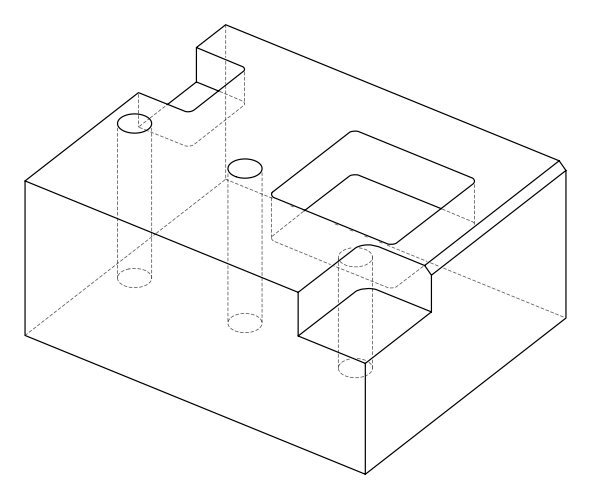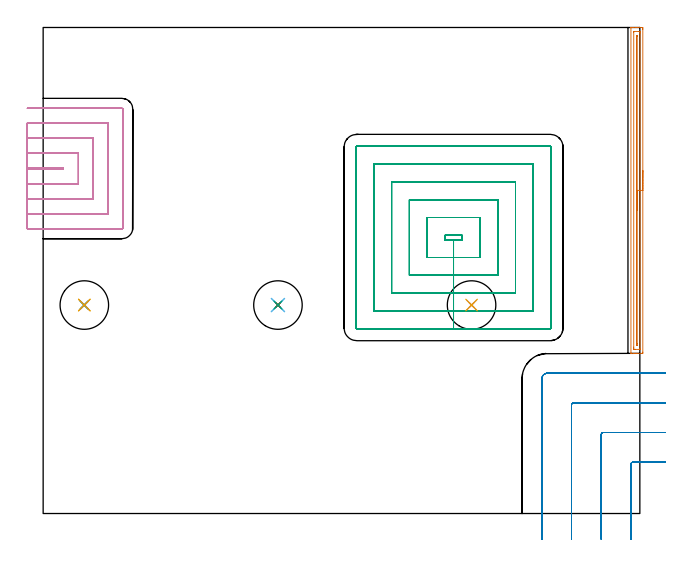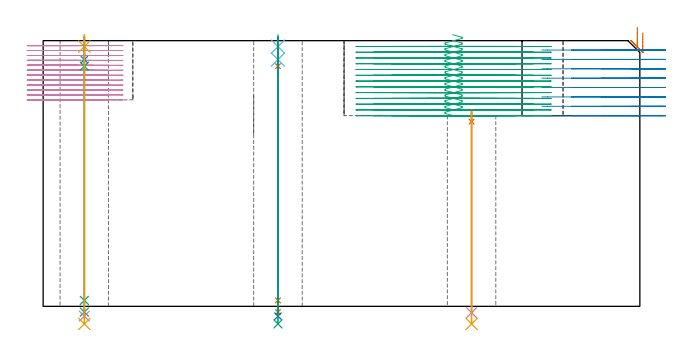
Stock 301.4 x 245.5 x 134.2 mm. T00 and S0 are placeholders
(PLAN: 17 operations, 14 tool changes, 68.2 min)
(1 AREA_MILL | FG_CHAMFER_SURFACE | UGT0205_001 | 4.1 min | 3038 mm3)
(2 MILL_CORNER_NOTCH_RECTANGULAR | CORNER_NOTCH_RECTANGULAR | UGT0201_094 | Follow Part, ap 5, ae 75% | 7.27 min | 181021 mm3)
(3 MILL_RECTANGULAR_POCKET | POCKET_RECTANGULAR_STRAIGHT | NXT0201_011 | Follow Part, ap 3, ae 75% | 33.87 min | 435464 mm3)
(4 MILL_SLOT | SLOT_PARTIAL_RECTANGULAR | NXT0201_013 | Follow Part, ap 2.5, ae 75% | 18.38 min | 95665 mm3)
(5 SPOT_DRILL | STEP1HOLE | NXT0321_9005460120000 | 0.05 min | 174 mm3)
(6 SPOT_DRILL_1 | STEP1HOLE_1 | NXT0321_9005460120000 | 0.05 min | 191 mm3)
(7 SPOT_DRILL_2 | STEP1HOLE_2 | NXT0321_9005460120000 | 0.06 min | 179 mm3)
(8 DRILL_BLIND_HOLE_INTO_CENTER | STEP1HOLE | NXT0301_035 | 0.05 min | 169 mm3)
(9 GUN_DRILL_THROUGH_HOLE | STEP1HOLE | UGT0307_002 | 0.61 min | 3555 mm3)
(10 SPADE_DRILL_TO_ENLARGE_THROUGH_HOLE | STEP1HOLE | UGT0306_006 | 0.57 min | 21339 mm3)
(11 DRILL_TO_ENLARGE_THROUGH_HOLE | STEP1HOLE | UGT0301_058 | 0.58 min | 37987 mm3)
(12 DRILL_BLIND_HOLE_INTO_CENTER_1 | STEP1HOLE_1 | NXT0301_035 | 0.05 min | 195 mm3)
(13 GUN_DRILL_THROUGH_HOLE_1 | STEP1HOLE_1 | UGT0307_002 | 0.61 min | 3508 mm3)
(14 SPADE_DRILL_TO_ENLARGE_THROUGH_HOLE_1 | STEP1HOLE_1 | UGT0306_006 | 0.57 min | 21403 mm3)
(15 DRILL_TO_ENLARGE_THROUGH_HOLE_1 | STEP1HOLE_1 | UGT0301_058 | 0.58 min | 37923 mm3)
(16 DRILL_THROUGH_HOLE_INTO_CENTER | STEP1HOLE_2 | NXT0301_065 | 0.42 min | 6522 mm3)
(17 DRILL_TO_ENLARGE_THROUGH_HOLE_2 | STEP1HOLE_2 | UGT0301_058 | 0.44 min | 38661 mm3)
(TOOL UGT0205_001 | Chamfer Mill 20 x 3 x 45 deg. | D20 FL50 Z2)
(TOOL UGT0201_094 | End mill 20 mm | D20 FL38 Z4)
(TOOL NXT0201_011 | ENDMILL 12mm [2P460-1200-NA 1630] | D12 FL38 Z6)
(TOOL NXT0201_013 | ENDMILL 10mm | D10 FL30 Z4)
(TOOL NXT0321_9005460120000 | NC Spot Drill, 142deg, 12mm, Carbide, Uncoated | D12 PA142 FL30 Z2)
(TOOL NXT0301_035 | Carbide Drill 6.4mm [860.1-0640-032A1-MM 2214] | D6.4 PA140 FL53 Z2)
(TOOL UGT0307_002 | Gun Drill 6 mm | D6 PA130 FL24 Z1)
(TOOL UGT0306_006 | Spade Drill 15.5mm | D15.5 PA132 FL10 Z2)
(TOOL UGT0301_058 | Twist Drill 24.5 mm | D24.5 PA118 FL160 Z2)
(TOOL NXT0301_065 | Carbide Drill 9.4mm [860.1-0940-075A1-MM 2214] | D9.4 PA140 FL98 Z2)
(OP 1 AREA_MILL)
G17 G21 G94 G90
T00 M6
G54
G17 G0 G90 X302.9 Y173.2 S1061 M3
G43 Z144.2 H0
Z138.2
G94 G1 Y173.162 Z137.328 F250.
Y173.048 Z136.464
Y172.859 Z135.612
Y172.597 Z134.78
Y172.263 Z133.974
Y171.86 Z133.2
Y171.391 Z132.464
Y170.86 Z131.772
Y170.271 Z131.129
Y169.628 Z130.54
Y168.936 Z130.008
Y168.2 Z129.54
Y167.426 Z129.137
Y166.62 Z128.803
Y165.788 Z128.541
Y164.936 Z128.352
Y164.072 Z128.238
Y163.2 Z128.2
Y81.51
X302.897 Y81.133 Z128.201
X302.892 Y80.91 Z128.204
X302.527 Y80.9 Z128.569
X299.9 Z131.194
X299.345 Z131.751
X299.024 Z132.072
X298.469 Z132.626
X298.148 Z132.946
X297.173 Z133.926
X297.035 Y80.902 Z134.057
X296.902 Y80.91 Z134.188
X296.9 Y81.064 Z134.2
Y245.336
X296.902 Y245.49 Z134.188
X297.035 Y245.498 Z134.057
X297.173 Y245.5 Z133.926
X297.506 Z133.593
X298.148 Z132.946
X299.345 Z131.751
X299.9 Z131.194
X302.25 Z128.846
X302.527 Y245.497 Z128.569
X302.892 Y245.49 Z128.204
X302.897 Y245.267 Z128.201
X302.9 Y244.89 Z128.2
Y244.51
Y163.2
X301.486 Z129.614
Y83.296
X301.484 Y82.934 Z129.616
X301.482 Y82.913 Z129.618
X301.48 Y82.91 Z129.62
X301.465 Y82.906 Z129.635
X301.397 Y82.902 Z129.703
X301.293 Y82.9 Z129.807
X301.164 Z129.936
X299.024 Z132.076
X298.536 Y82.901 Z132.564
X298.374 Y82.904 Z132.726
X298.345 Y82.907 Z132.755
X298.321 Y82.912 Z132.779
X298.32 Y82.948 Z132.78
X298.316 Y83.125 Z132.784
X298.315 Y83.296 Z132.785
X298.314 Y84.019 Z132.786
X298.315 Y243.104 Z132.785
X298.316 Y243.466 Z132.784
X298.318 Y243.487 Z132.782
X298.32 Y243.49 Z132.78
X298.335 Y243.494 Z132.765
X298.403 Y243.498 Z132.697
X298.507 Y243.5 Z132.593
X298.636 Z132.464
X300.776 Z130.324
X301.264 Y243.499 Z129.836
X301.426 Y243.496 Z129.674
X301.455 Y243.493 Z129.645
X301.479 Y243.488 Z129.621
X301.48 Y243.452 Z129.62
X301.484 Y243.275 Z129.616
X301.485 Y243.104 Z129.615
X301.486 Y242.381 Z129.614
Y163.2
X300.072 Z131.028
X300.071 Y85.799 Z131.029
X300.067 Y85.081 Z131.033
X300.064 Y84.914 Z131.036
X299.9 Y84.91 Z131.2
X299.735 Y84.916 Z131.365
X299.731 Y85.081 Z131.369
X299.729 Y85.255 Z131.371
Y240.6
X299.733 Y241.319 Z131.367
X299.736 Y241.486 Z131.364
X299.9 Y241.49 Z131.2
X300.065 Y241.484 Z131.035
X300.069 Y241.319 Z131.031
X300.071 Y241.145 Z131.029
X300.072 Y163.2 Z131.028
Y162.328 Z131.067
Y161.463 Z131.18
Y160.612 Z131.369
Y159.78 Z131.632
Y158.974 Z131.965
Y158.2 Z132.368
Y157.464 Z132.837
Y156.772 Z133.368
Y156.129 Z133.957
Y155.54 Z134.601
Y155.008 Z135.293
Y154.54 Z136.028
Y154.137 Z136.802
Y153.803 Z137.608
Y153.541 Z138.44
Y153.352 Z139.292
Y153.238 Z140.157
Y153.2 Z141.028
G0 Z144.2
M5
M2
(OP 2 MILL_CORNER_NOTCH_RECTANGULAR)
G17 G21 G94 G90
T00 M6
G54
G17 G0 G90 X314.4 Y25.9 S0 M3
G43 Z144.2 H0
Z129.462
G94 G1 X311.4 F250.
X297.895 F500.
G3 X296.9 Y24.905 R1.
G1 Y-10.
Y-13. F250.
G0 Z144.2
X314.4 Y40.9
Z129.462
G1 X311.4
X282.896 F500.
G3 X281.9 Y39.904 R1.
G1 Y-10.
Y-13. F250.
G0 Z144.2
X314.4 Y55.9
Z129.462
G1 X311.4
X267.896 F500.
G3 X266.9 Y54.904 R1.
G1 Y-10.
Y-13. F250.
G0 Z144.2
X314.4 Y70.9
Z129.462
G1 X311.4
X254.8 F500.
G3 X251.9 Y68. R2.9
G1 Y-10.
Y-13. F250.
G0 Z144.2
X314.4 Y25.9
Z124.725
G1 X311.4
X297.895 F500.
G3 X296.9 Y24.905 R1.
G1 Y-10.
Y-13. F250.
G0 Z144.2
X314.4 Y40.9
Z124.725
G1 X311.4
X282.896 F500.
G3 X281.9 Y39.904 R1.
G1 Y-10.
Y-13. F250.
G0 Z144.2
X314.4 Y55.9
Z124.725
G1 X311.4
X267.896 F500.
G3 X266.9 Y54.904 R1.
G1 Y-10.
Y-13. F250.
G0 Z144.2
X314.4 Y70.9
Z124.725
G1 X311.4
X254.8 F500.
G3 X251.9 Y68. R2.9
G1 Y-10.
Y-13. F250.
G0 Z144.2
X314.4 Y25.9
Z119.987
G1 X311.4
X297.895 F500.
G3 X296.9 Y24.905 R1.
G1 Y-10.
Y-13. F250.
G0 Z144.2
X314.4 Y40.9
Z119.987
G1 X311.4
X282.896 F500.
G3 X281.9 Y39.904 R1.
G1 Y-10.
Y-13. F250.
G0 Z144.2
X314.4 Y55.9
Z119.987
G1 X311.4
X267.896 F500.
G3 X266.9 Y54.904 R1.
G1 Y-10.
Y-13. F250.
G0 Z144.2
X314.4 Y70.9
Z119.987
G1 X311.4
X254.8 F500.
G3 X251.9 Y68. R2.9
G1 Y-10.
Y-13. F250.
G0 Z144.2
X314.4 Y25.9
Z115.25
G1 X311.4
X297.895 F500.
G3 X296.9 Y24.905 R1.
G1 Y-10.
Y-13. F250.
G0 Z144.2
X314.4 Y40.9
Z115.25
G1 X311.4
X282.896 F500.
G3 X281.9 Y39.904 R1.
G1 Y-10.
Y-13. F250.
G0 Z144.2
X314.4 Y55.9
Z115.25
G1 X311.4
X267.896 F500.
G3 X266.9 Y54.904 R1.
G1 Y-10.
Y-13. F250.
G0 Z144.2
X314.4 Y70.9
Z115.25
G1 X311.4
X254.8 F500.
G3 X251.9 Y68. R2.9
G1 Y-10.
Y-13. F250.
G0 Z144.2
X314.4 Y25.9
Z110.512
G1 X311.4
X297.895 F500.
G3 X296.9 Y24.905 R1.
G1 Y-10.
Y-13. F250.
G0 Z144.2
X314.4 Y40.9
Z110.512
G1 X311.4
X282.896 F500.
G3 X281.9 Y39.904 R1.
G1 Y-10.
Y-13. F250.
G0 Z144.2
X314.4 Y55.9
Z110.512
G1 X311.4
X267.896 F500.
G3 X266.9 Y54.904 R1.
G1 Y-10.
Y-13. F250.
G0 Z144.2
X314.4 Y70.9
Z110.512
G1 X311.4
X254.8 F500.
G3 X251.9 Y68. R2.9
G1 Y-10.
Y-13. F250.
G0 Z144.2
X314.4 Y25.9
Z105.775
G1 X311.4
X297.895 F500.
G3 X296.9 Y24.905 R1.
G1 Y-10.
Y-13. F250.
G0 Z144.2
X314.4 Y40.9
Z105.775
G1 X311.4
X282.896 F500.
G3 X281.9 Y39.904 R1.
G1 Y-10.
Y-13. F250.
G0 Z144.2
X314.4 Y55.9
Z105.775
G1 X311.4
X267.896 F500.
G3 X266.9 Y54.904 R1.
G1 Y-10.
Y-13. F250.
G0 Z144.2
X314.4 Y70.9
Z105.775
G1 X311.4
X254.8 F500.
G3 X251.9 Y68. R2.9
G1 Y-10.
Y-13. F250.
G0 Z144.2
X314.4 Y25.9
Z101.037
G1 X311.4
X297.895 F500.
G3 X296.9 Y24.905 R1.
G1 Y-10.
Y-13. F250.
G0 Z144.2
X314.4 Y40.9
Z101.037
G1 X311.4
X282.896 F500.
G3 X281.9 Y39.904 R1.
G1 Y-10.
Y-13. F250.
G0 Z144.2
X314.4 Y55.9
Z101.037
G1 X311.4
X267.896 F500.
G3 X266.9 Y54.904 R1.
G1 Y-10.
Y-13. F250.
G0 Z144.2
X314.4 Y70.9
Z101.037
G1 X311.4
X254.8 F500.
G3 X251.9 Y68. R2.9
G1 Y-10.
Y-13. F250.
G0 Z144.2
X314.4 Y25.9
Z96.3
G1 X311.4
X297.895 F500.
G3 X296.9 Y24.905 R1.
G1 Y-10.
Y-13. F250.
G0 Z144.2
X314.4 Y40.9
Z96.3
G1 X311.4
X282.896 F500.
G3 X281.9 Y39.904 R1.
G1 Y-10.
Y-13. F250.
G0 Z144.2
X314.4 Y55.9
Z96.3
G1 X311.4
X267.896 F500.
G3 X266.9 Y54.904 R1.
G1 Y-10.
Y-13. F250.
G0 Z144.2
X314.4 Y70.9
Z96.3
G1 X311.4
X254.8 F500.
G3 X251.9 Y68. R2.9
G1 Y-10.
Y-13. F250.
G0 Z144.2
M5
M2
(OP 3 MILL_RECTANGULAR_POCKET)
G17 G21 G94 G90
T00 M6
G54
G17 G0 G90 X206.824 Y138.3 S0 M3
G43 Z144.2 H1
Z137.2
G94 G1 X211.6 Z135.92 F250.
Y140.5 Z135.331
X203. Z133.026
Y138.3 Z132.437
X207.3 Z131.285
X211.6 F500.
Y140.5
X203.
Y138.3
X207.3
Y129.3
X220.6
Y149.5
X194.
Y129.3
X207.3
Y120.3
X229.6
Y158.5
X185.
Y120.3
X207.3
Y111.3
X238.6
Y167.5
X176.
Y111.3
X207.3
Y102.3
X247.6
Y176.5
X167.
Y102.3
X207.3
Y93.3
X256.1
G3 X256.6 Y93.8 R0.5
G1 Y185.
G3 X256.1 Y185.5 R0.5
G1 X158.5
G3 X158. Y185. R0.5
G1 Y93.8
G3 X158.5 Y93.3 R0.5
G1 X207.3
X208.3
G0 X206.824 Y138.3 Z134.285
G1 X211.6 Z133.005 F250.
Y140.5 Z132.415
X203. Z130.111
Y138.3 Z129.521
X207.3 Z128.369
X211.6 F500.
Y140.5
X203.
Y138.3
X207.3
Y129.3
X220.6
Y149.5
X194.
Y129.3
X207.3
Y120.3
X229.6
Y158.5
X185.
Y120.3
X207.3
Y111.3
X238.6
Y167.5
X176.
Y111.3
X207.3
Y102.3
X247.6
Y176.5
X167.
Y102.3
X207.3
Y93.3
X256.1
G3 X256.6 Y93.8 R0.5
G1 Y185.
G3 X256.1 Y185.5 R0.5
G1 X158.5
G3 X158. Y185. R0.5
G1 Y93.8
G3 X158.5 Y93.3 R0.5
G1 X207.3
X208.3
G0 X206.824 Y138.3 Z131.369
G1 X211.6 Z130.089 F250.
Y140.5 Z129.5
X203. Z127.195
Y138.3 Z126.606
X207.3 Z125.454
X211.6 F500.
Y140.5
X203.
Y138.3
X207.3
Y129.3
X220.6
Y149.5
X194.
Y129.3
X207.3
Y120.3
X229.6
Y158.5
X185.
Y120.3
X207.3
Y111.3
X238.6
Y167.5
X176.
Y111.3
X207.3
Y102.3
X247.6
Y176.5
X167.
Y102.3
X207.3
Y93.3
X256.1
G3 X256.6 Y93.8 R0.5
G1 Y185.
G3 X256.1 Y185.5 R0.5
G1 X158.5
G3 X158. Y185. R0.5
G1 Y93.8
G3 X158.5 Y93.3 R0.5
G1 X207.3
X208.3
G0 X206.824 Y138.3 Z128.454
G1 X211.6 Z127.174 F250.
Y140.5 Z126.584
X203. Z124.28
Y138.3 Z123.691
X207.3 Z122.538
X211.6 F500.
Y140.5
X203.
Y138.3
X207.3
Y129.3
X220.6
Y149.5
X194.
Y129.3
X207.3
Y120.3
X229.6
Y158.5
X185.
Y120.3
X207.3
Y111.3
X238.6
Y167.5
X176.
Y111.3
X207.3
Y102.3
X247.6
Y176.5
X167.
Y102.3
X207.3
Y93.3
X256.1
G3 X256.6 Y93.8 R0.5
G1 Y185.
G3 X256.1 Y185.5 R0.5
G1 X158.5
G3 X158. Y185. R0.5
G1 Y93.8
G3 X158.5 Y93.3 R0.5
G1 X207.3
X208.3
G0 X206.824 Y138.3 Z125.538
G1 X211.6 Z124.259 F250.
Y140.5 Z123.669
X203. Z121.365
Y138.3 Z120.775
X207.3 Z119.623
X211.6 F500.
Y140.5
X203.
Y138.3
X207.3
Y129.3
X220.6
Y149.5
X194.
Y129.3
X207.3
Y120.3
X229.6
Y158.5
X185.
Y120.3
X207.3
Y111.3
X238.6
Y167.5
X176.
Y111.3
X207.3
Y102.3
X247.6
Y176.5
X167.
Y102.3
X207.3
Y93.3
X256.1
G3 X256.6 Y93.8 R0.5
G1 Y185.
G3 X256.1 Y185.5 R0.5
G1 X158.5
G3 X158. Y185. R0.5
G1 Y93.8
G3 X158.5 Y93.3 R0.5
G1 X207.3
X208.3
G0 X206.824 Y138.3 Z122.623
G1 X211.6 Z121.343 F250.
Y140.5 Z120.754
X203. Z118.449
Y138.3 Z117.86
X207.3 Z116.708
X211.6 F500.
Y140.5
X203.
Y138.3
X207.3
Y129.3
X220.6
Y149.5
X194.
Y129.3
X207.3
Y120.3
X229.6
Y158.5
X185.
Y120.3
X207.3
Y111.3
X238.6
Y167.5
X176.
Y111.3
X207.3
Y102.3
X247.6
Y176.5
X167.
Y102.3
X207.3
Y93.3
X256.1
G3 X256.6 Y93.8 R0.5
G1 Y185.
G3 X256.1 Y185.5 R0.5
G1 X158.5
G3 X158. Y185. R0.5
G1 Y93.8
G3 X158.5 Y93.3 R0.5
G1 X207.3
X208.3
G0 X206.824 Y138.3 Z119.708
G1 X211.6 Z118.428 F250.
Y140.5 Z117.838
X203. Z115.534
Y138.3 Z114.944
X207.3 Z113.792
X211.6 F500.
Y140.5
X203.
Y138.3
X207.3
Y129.3
X220.6
Y149.5
X194.
Y129.3
X207.3
Y120.3
X229.6
Y158.5
X185.
Y120.3
X207.3
Y111.3
X238.6
Y167.5
X176.
Y111.3
X207.3
Y102.3
X247.6
Y176.5
X167.
Y102.3
X207.3
Y93.3
X256.1
G3 X256.6 Y93.8 R0.5
G1 Y185.
G3 X256.1 Y185.5 R0.5
G1 X158.5
G3 X158. Y185. R0.5
G1 Y93.8
G3 X158.5 Y93.3 R0.5
G1 X207.3
X208.3
G0 X206.824 Y138.3 Z116.792
G1 X211.6 Z115.512 F250.
Y140.5 Z114.923
X203. Z112.619
Y138.3 Z112.029
X207.3 Z110.877
X211.6 F500.
Y140.5
X203.
Y138.3
X207.3
Y129.3
X220.6
Y149.5
X194.
Y129.3
X207.3
Y120.3
X229.6
Y158.5
X185.
Y120.3
X207.3
Y111.3
X238.6
Y167.5
X176.
Y111.3
X207.3
Y102.3
X247.6
Y176.5
X167.
Y102.3
X207.3
Y93.3
X256.1
G3 X256.6 Y93.8 R0.5
G1 Y185.
G3 X256.1 Y185.5 R0.5
G1 X158.5
G3 X158. Y185. R0.5
G1 Y93.8
G3 X158.5 Y93.3 R0.5
G1 X207.3
X208.3
G0 X206.824 Y138.3 Z113.877
G1 X211.6 Z112.597 F250.
Y140.5 Z112.008
X203. Z109.703
Y138.3 Z109.114
X207.3 Z107.962
X211.6 F500.
Y140.5
X203.
Y138.3
X207.3
Y129.3
X220.6
Y149.5
X194.
Y129.3
X207.3
Y120.3
X229.6
Y158.5
X185.
Y120.3
X207.3
Y111.3
X238.6
Y167.5
X176.
Y111.3
X207.3
Y102.3
X247.6
Y176.5
X167.
Y102.3
X207.3
Y93.3
X256.1
G3 X256.6 Y93.8 R0.5
G1 Y185.
G3 X256.1 Y185.5 R0.5
G1 X158.5
G3 X158. Y185. R0.5
G1 Y93.8
G3 X158.5 Y93.3 R0.5
G1 X207.3
X208.3
G0 X206.824 Y138.3 Z110.962
G1 X211.6 Z109.682 F250.
Y140.5 Z109.092
X203. Z106.788
Y138.3 Z106.198
X207.3 Z105.046
X211.6 F500.
Y140.5
X203.
Y138.3
X207.3
Y129.3
X220.6
Y149.5
X194.
Y129.3
X207.3
Y120.3
X229.6
Y158.5
X185.
Y120.3
X207.3
Y111.3
X238.6
Y167.5
X176.
Y111.3
X207.3
Y102.3
X247.6
Y176.5
X167.
Y102.3
X207.3
Y93.3
X256.1
G3 X256.6 Y93.8 R0.5
G1 Y185.
G3 X256.1 Y185.5 R0.5
G1 X158.5
G3 X158. Y185. R0.5
G1 Y93.8
G3 X158.5 Y93.3 R0.5
G1 X207.3
X208.3
G0 X206.824 Y138.3 Z108.046
G1 X211.6 Z106.766 F250.
Y140.5 Z106.177
X203. Z103.872
Y138.3 Z103.283
X207.3 Z102.131
X211.6 F500.
Y140.5
X203.
Y138.3
X207.3
Y129.3
X220.6
Y149.5
X194.
Y129.3
X207.3
Y120.3
X229.6
Y158.5
X185.
Y120.3
X207.3
Y111.3
X238.6
Y167.5
X176.
Y111.3
X207.3
Y102.3
X247.6
Y176.5
X167.
Y102.3
X207.3
Y93.3
X256.1
G3 X256.6 Y93.8 R0.5
G1 Y185.
G3 X256.1 Y185.5 R0.5
G1 X158.5
G3 X158. Y185. R0.5
G1 Y93.8
G3 X158.5 Y93.3 R0.5
G1 X207.3
X208.3
G0 X206.824 Y138.3 Z105.131
G1 X211.6 Z103.851 F250.
Y140.5 Z103.261
X203. Z100.957
Y138.3 Z100.368
X207.3 Z99.215
X211.6 F500.
Y140.5
X203.
Y138.3
X207.3
Y129.3
X220.6
Y149.5
X194.
Y129.3
X207.3
Y120.3
X229.6
Y158.5
X185.
Y120.3
X207.3
Y111.3
X238.6
Y167.5
X176.
Y111.3
X207.3
Y102.3
X247.6
Y176.5
X167.
Y102.3
X207.3
Y93.3
X256.1
G3 X256.6 Y93.8 R0.5
G1 Y185.
G3 X256.1 Y185.5 R0.5
G1 X158.5
G3 X158. Y185. R0.5
G1 Y93.8
G3 X158.5 Y93.3 R0.5
G1 X207.3
X208.3
G0 X206.824 Y138.3 Z102.215
G1 X211.6 Z100.936 F250.
Y140.5 Z100.346
X203. Z98.042
Y138.3 Z97.452
X207.3 Z96.3
X211.6 F500.
Y140.5
X203.
Y138.3
X207.3
Y129.3
X220.6
Y149.5
X194.
Y129.3
X207.3
Y120.3
X229.6
Y158.5
X185.
Y120.3
X207.3
Y111.3
X238.6
Y167.5
X176.
Y111.3
X207.3
Y102.3
X247.6
Y176.5
X167.
Y102.3
X207.3
Y93.3
X256.1
G3 X256.6 Y93.8 R0.5
G1 Y185.
G3 X256.1 Y185.5 R0.5
G1 X158.5
G3 X158. Y185. R0.5
G1 Y93.8
G3 X158.5 Y93.3 R0.5
G1 X207.3
X208.3
G0 Z144.2
M5
M2
(OP 4 MILL_SLOT)
G17 G21 G94 G90
T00 M6
G54
G17 G0 G90 X-8. Y173.8 S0 M3
G43 Z144.2 H0
Z131.708
G94 G1 X-5. F250.
X10.3 F500.
Y174.7
X-5.
X-8. F250.
Y166.3
X-5.
X17.8 F500.
Y182.2
X-5.
X-8. F250.
Y158.8
X-5.
X25.3 F500.
Y189.7
X-5.
X-8. F250.
Y151.3
X-5.
X32.8 F500.
Y197.2
X-5.
X-8. F250.
Y143.8
X-5.
X39.7 F500.
G3 X40.3 Y144.4 R0.6
G1 Y204.1
G3 X39.7 Y204.7 R0.6
G1 X-5.
X-8. F250.
G0 Y173.8 Z129.217
G1 X-5.
X10.3 F500.
Y174.7
X-5.
X-8. F250.
Y166.3
X-5.
X17.8 F500.
Y182.2
X-5.
X-8. F250.
Y158.8
X-5.
X25.3 F500.
Y189.7
X-5.
X-8. F250.
Y151.3
X-5.
X32.8 F500.
Y197.2
X-5.
X-8. F250.
Y143.8
X-5.
X39.7 F500.
G3 X40.3 Y144.4 R0.6
G1 Y204.1
G3 X39.7 Y204.7 R0.6
G1 X-5.
X-8. F250.
G0 Y173.8 Z126.725
G1 X-5.
X10.3 F500.
Y174.7
X-5.
X-8. F250.
Y166.3
X-5.
X17.8 F500.
Y182.2
X-5.
X-8. F250.
Y158.8
X-5.
X25.3 F500.
Y189.7
X-5.
X-8. F250.
Y151.3
X-5.
X32.8 F500.
Y197.2
X-5.
X-8. F250.
Y143.8
X-5.
X39.7 F500.
G3 X40.3 Y144.4 R0.6
G1 Y204.1
G3 X39.7 Y204.7 R0.6
G1 X-5.
X-8. F250.
G0 Y173.8 Z124.233
G1 X-5.
X10.3 F500.
Y174.7
X-5.
X-8. F250.
Y166.3
X-5.
X17.8 F500.
Y182.2
X-5.
X-8. F250.
Y158.8
X-5.
X25.3 F500.
Y189.7
X-5.
X-8. F250.
Y151.3
X-5.
X32.8 F500.
Y197.2
X-5.
X-8. F250.
Y143.8
X-5.
X39.7 F500.
G3 X40.3 Y144.4 R0.6
G1 Y204.1
G3 X39.7 Y204.7 R0.6
G1 X-5.
X-8. F250.
G0 Y173.8 Z121.742
G1 X-5.
X10.3 F500.
Y174.7
X-5.
X-8. F250.
Y166.3
X-5.
X17.8 F500.
Y182.2
X-5.
X-8. F250.
Y158.8
X-5.
X25.3 F500.
Y189.7
X-5.
X-8. F250.
Y151.3
X-5.
X32.8 F500.
Y197.2
X-5.
X-8. F250.
Y143.8
X-5.
X39.7 F500.
G3 X40.3 Y144.4 R0.6
G1 Y204.1
G3 X39.7 Y204.7 R0.6
G1 X-5.
X-8. F250.
G0 Y173.8 Z119.25
G1 X-5.
X10.3 F500.
Y174.7
X-5.
X-8. F250.
Y166.3
X-5.
X17.8 F500.
Y182.2
X-5.
X-8. F250.
Y158.8
X-5.
X25.3 F500.
Y189.7
X-5.
X-8. F250.
Y151.3
X-5.
X32.8 F500.
Y197.2
X-5.
X-8. F250.
Y143.8
X-5.
X39.7 F500.
G3 X40.3 Y144.4 R0.6
G1 Y204.1
G3 X39.7 Y204.7 R0.6
G1 X-5.
X-8. F250.
G0 Y173.8 Z116.758
G1 X-5.
X10.3 F500.
Y174.7
X-5.
X-8. F250.
Y166.3
X-5.
X17.8 F500.
Y182.2
X-5.
X-8. F250.
Y158.8
X-5.
X25.3 F500.
Y189.7
X-5.
X-8. F250.
Y151.3
X-5.
X32.8 F500.
Y197.2
X-5.
X-8. F250.
Y143.8
X-5.
X39.7 F500.
G3 X40.3 Y144.4 R0.6
G1 Y204.1
G3 X39.7 Y204.7 R0.6
G1 X-5.
X-8. F250.
G0 Y173.8 Z114.267
G1 X-5.
X10.3 F500.
Y174.7
X-5.
X-8. F250.
Y166.3
X-5.
X17.8 F500.
Y182.2
X-5.
X-8. F250.
Y158.8
X-5.
X25.3 F500.
Y189.7
X-5.
X-8. F250.
Y151.3
X-5.
X32.8 F500.
Y197.2
X-5.
X-8. F250.
Y143.8
X-5.
X39.7 F500.
G3 X40.3 Y144.4 R0.6
G1 Y204.1
G3 X39.7 Y204.7 R0.6
G1 X-5.
X-8. F250.
G0 Y173.8 Z111.775
G1 X-5.
X10.3 F500.
Y174.7
X-5.
X-8. F250.
Y166.3
X-5.
X17.8 F500.
Y182.2
X-5.
X-8. F250.
Y158.8
X-5.
X25.3 F500.
Y189.7
X-5.
X-8. F250.
Y151.3
X-5.
X32.8 F500.
Y197.2
X-5.
X-8. F250.
Y143.8
X-5.
X39.7 F500.
G3 X40.3 Y144.4 R0.6
G1 Y204.1
G3 X39.7 Y204.7 R0.6
G1 X-5.
X-8. F250.
G0 Y173.8 Z109.283
G1 X-5.
X10.3 F500.
Y174.7
X-5.
X-8. F250.
Y166.3
X-5.
X17.8 F500.
Y182.2
X-5.
X-8. F250.
Y158.8
X-5.
X25.3 F500.
Y189.7
X-5.
X-8. F250.
Y151.3
X-5.
X32.8 F500.
Y197.2
X-5.
X-8. F250.
Y143.8
X-5.
X39.7 F500.
G3 X40.3 Y144.4 R0.6
G1 Y204.1
G3 X39.7 Y204.7 R0.6
G1 X-5.
X-8. F250.
G0 Y173.8 Z106.792
G1 X-5.
X10.3 F500.
Y174.7
X-5.
X-8. F250.
Y166.3
X-5.
X17.8 F500.
Y182.2
X-5.
X-8. F250.
Y158.8
X-5.
X25.3 F500.
Y189.7
X-5.
X-8. F250.
Y151.3
X-5.
X32.8 F500.
Y197.2
X-5.
X-8. F250.
Y143.8
X-5.
X39.7 F500.
G3 X40.3 Y144.4 R0.6
G1 Y204.1
G3 X39.7 Y204.7 R0.6
G1 X-5.
X-8. F250.
G0 Y173.8 Z104.3
G1 X-5.
X10.3 F500.
Y174.7
X-5.
X-8. F250.
Y166.3
X-5.
X17.8 F500.
Y182.2
X-5.
X-8. F250.
Y158.8
X-5.
X25.3 F500.
Y189.7
X-5.
X-8. F250.
Y151.3
X-5.
X32.8 F500.
Y197.2
X-5.
X-8. F250.
Y143.8
X-5.
X39.7 F500.
G3 X40.3 Y144.4 R0.6
G1 Y204.1
G3 X39.7 Y204.7 R0.6
G1 X-5.
X-8. F250.
G0 Z144.2
M5
M2
(OP 5 SPOT_DRILL)
G17 G21 G94 G90
T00 M6
G54
G17 G0 G90 X20.8 Y105.3 S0 M3
G43 Z144.2 H0
G94 G81 G98 Z131.2 F250. R137.2
G80
M5
M2
(OP 6 SPOT_DRILL_1)
G17 G21 G94 G90
T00 M6
G54
G17 G0 G90 X118.6 Y105.3 S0 M3
G43 Z144.2 H0
G94 G81 G98 Z131.2 F250. R137.2
G80
M5
M2
(OP 7 SPOT_DRILL_2)
G17 G21 G94 G90
T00 M6
G54
G17 G0 G90 X216.4 Y105.3 S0 M3
G43 Z144.2 H0
G94 G81 G98 Z93.3 F250. R99.3
G80
M5
M2
(OP 8 DRILL_BLIND_HOLE_INTO_CENTER)
G17 G21 G94 G90
T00 M6
G54
G17 G0 G90 X20.8 Y105.3 S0 M3
G43 Z144.2 H1
G94 G81 G98 Z124.6 F250. R136.2
G80
M5
M2
(OP 9 GUN_DRILL_THROUGH_HOLE)
G17 G21 G94 G90
T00 M6
G54
G17 G0 G90 X20.8 Y105.3 M8
G43 Z144.2 H0
Z131.572
S716 M3
G94 G1 Z121.293 F125. M26
G4 X.084
Z3. F250.
G4 X.084
Z-2.899 F125.
G4 X.084
M5
M9
G0 Z131.572
Z144.2
M2
(OP 10 SPADE_DRILL_TO_ENLARGE_THROUGH_HOLE)
G17 G21 G94 G90
T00 M6
G54
G17 G0 G90 X20.8 Y105.3 S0 M3
G43 Z144.2 H0
G94 G73 G98 Z-4.951 F250. Q15.461 R136.2
G80
M5
M2
(OP 11 DRILL_TO_ENLARGE_THROUGH_HOLE)
G17 G21 G94 G90
T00 M6
G54
G17 G0 G90 X20.8 Y105.3 S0 M3
G43 Z144.2 H0
G94 G73 G98 Z-8.861 F250. Q23.843 R136.2
G80
M5
M2
(OP 12 DRILL_BLIND_HOLE_INTO_CENTER_1)
G17 G21 G94 G90
T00 M6
G54
G17 G0 G90 X118.6 Y105.3 S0 M3
G43 Z144.2 H1
G94 G81 G98 Z124.6 F250. R136.2
G80
M5
M2
(OP 13 GUN_DRILL_THROUGH_HOLE_1)
G17 G21 G94 G90
T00 M6
G54
G17 G0 G90 X118.6 Y105.3 M8
G43 Z144.2 H0
Z131.572
S716 M3
G94 G1 Z121.293 F125. M26
G4 X.084
Z3. F250.
G4 X.084
Z-2.899 F125.
G4 X.084
M5
M9
G0 Z131.572
Z144.2
M2
(OP 14 SPADE_DRILL_TO_ENLARGE_THROUGH_HOLE_1)
G17 G21 G94 G90
T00 M6
G54
G17 G0 G90 X118.6 Y105.3 S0 M3
G43 Z144.2 H0
G94 G73 G98 Z-4.951 F250. Q15.461 R136.2
G80
M5
M2
(OP 15 DRILL_TO_ENLARGE_THROUGH_HOLE_1)
G17 G21 G94 G90
T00 M6
G54
G17 G0 G90 X118.6 Y105.3 S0 M3
G43 Z144.2 H0
G94 G73 G98 Z-8.861 F250. Q23.843 R136.2
G80
M5
M2
(OP 16 DRILL_THROUGH_HOLE_INTO_CENTER)
G17 G21 G94 G90
T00 M6
G54
G17 G0 G90 X216.4 Y105.3 S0 M3
G43 Z144.2 H1
G94 G73 G98 Z-3.211 F250. Q9.046 R98.3
G80
M5
M2
(OP 17 DRILL_TO_ENLARGE_THROUGH_HOLE_2)
G17 G21 G94 G90
T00 M6
G54
G17 G0 G90 X216.4 Y105.3 S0 M3
G43 Z144.2 H0
G94 G73 G98 Z-8.861 F250. Q21.032 R98.3
G80
M5
M2
